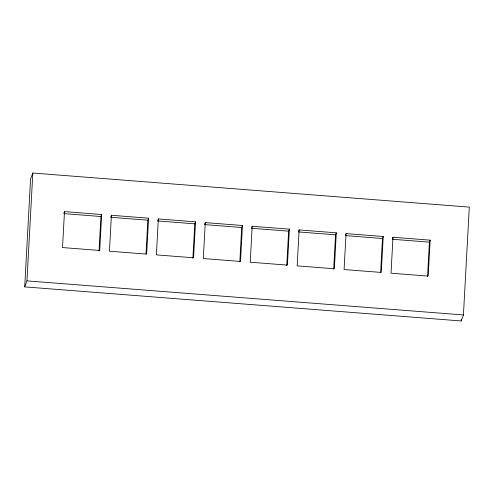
<?xml version="1.0" encoding="UTF-8"?>
<svg xmlns="http://www.w3.org/2000/svg" width="494" height="494" viewBox="0 0 494 494"><rect width="100%" height="100%" fill="white"/><g stroke="black" fill="none" stroke-linecap="round" stroke-linejoin="round"><path stroke-width="0.74" d="M24.7 286.884L30.566 179.05L32.82 173.042L469.3 207.116L463.434 314.95L461.18 320.958L24.7 286.884L26.96 280.882L32.82 173.042M64.479 211.617L62.528 247.562L99.714 250.464L101.665 214.519L64.479 211.617L63.979 212.951M99.041 250.933L100.918 216.52L101.665 214.519M111.409 215.279L109.452 251.224L146.638 254.126L148.595 218.181L111.409 215.279L110.909 216.613M146.014 253.83L147.842 220.182L148.595 218.181M158.339 218.941L156.382 254.885L193.568 257.788L195.525 221.843L158.339 218.941L157.833 220.275M192.901 258.263L194.772 223.844L195.525 221.843M205.263 222.603L203.312 258.547L240.498 261.45L242.449 225.505L205.263 222.603L204.763 223.936M239.825 261.925L241.696 227.506L242.449 225.505M252.193 226.264L250.236 262.209L287.422 265.111L289.379 229.167L252.193 226.264L251.693 227.598M286.755 265.587L288.626 231.167L289.379 229.167M299.117 229.926L297.166 265.877L334.352 268.779L336.303 232.828L299.117 229.926L298.617 231.26M333.678 269.249L335.55 234.835L336.303 232.828M346.047 233.594L344.09 269.539L381.275 272.441L383.233 236.496L346.047 233.594L345.547 234.928M380.652 272.145L382.48 238.497L383.233 236.496M392.977 237.256L391.02 273.201L428.205 276.103L430.163 240.158L392.977 237.256L392.471 238.59M427.538 276.572L429.41 242.159L430.163 240.158M461.18 320.958L461.26 319.414M63.732 213.618L100.918 216.52M110.656 217.28L147.842 220.182M157.586 220.942L194.772 223.844M204.51 224.603L241.696 227.506M251.44 228.265L288.626 231.167M298.37 231.927L335.55 234.835M345.294 235.595L382.48 238.497M392.224 239.257L429.41 242.159M26.96 280.882L463.434 314.95"/></g></svg>
